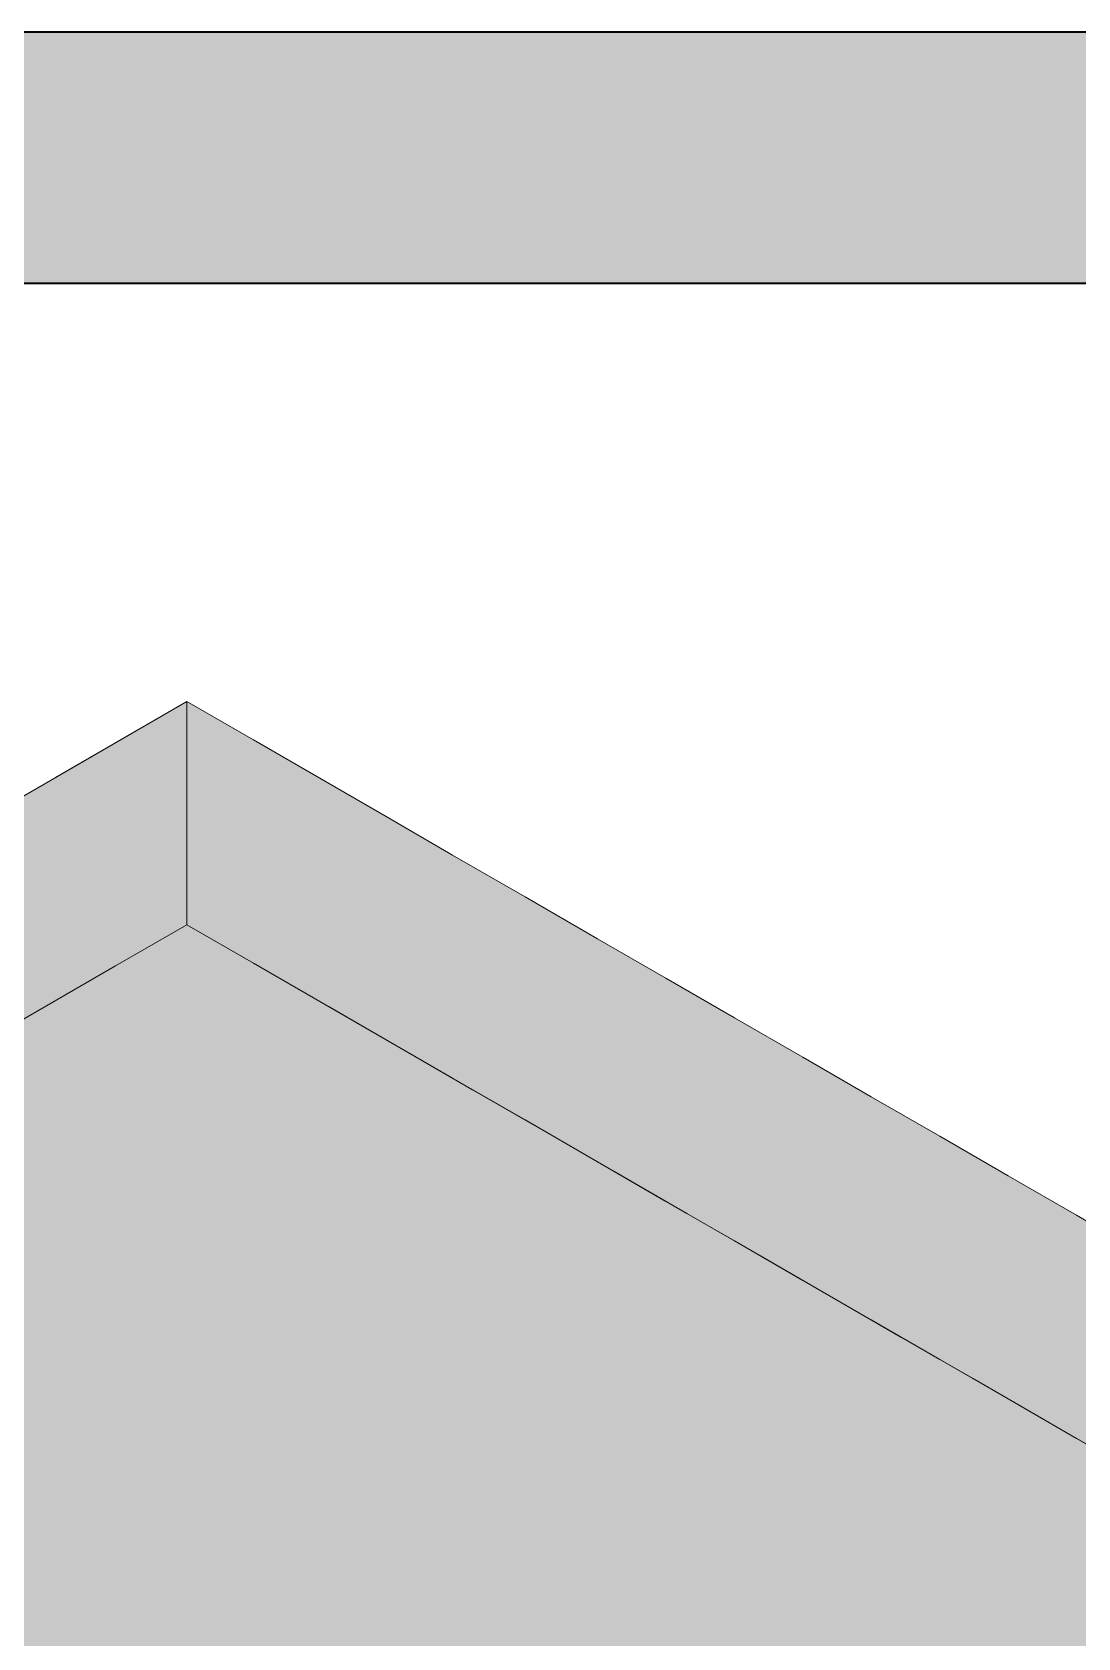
# Model space of a CAD drawing. Header units: metres. Extents: x 349021 to 349543, y 9281040 to 9281959.
# Drawn here: x 349207.219 to 349207.594, y 9281044.834 to 9281045.41 of the extents above; entities that cross this region are included whole.
import ezdxf

# ---------------------------------------------------------------- set-up
doc = ezdxf.new("R2010")
doc.units = ezdxf.units.M
doc.header["$LTSCALE"] = 0.25
for name, color, linetype, lineweight in [('ISO-3D', 7, 'CONTINUOUS', 13), ('ISO-3D-ARISTAS', 250, 'CONTINUOUS', 13), ('PANEL-FONDO', 5, 'CONTINUOUS', 13)]:
    doc.layers.add(name, color=color, linetype=linetype, lineweight=lineweight)
doc.layers.add('PANEL', color=5, linetype='CONTINUOUS', lineweight=35, true_color=0x1f4e79)

msp = doc.modelspace()

# ---------------------------------------------------------------- linework, layer by layer
at = {"layer": 'ISO-3D', "true_color": 0x7f7e7a}
for points in [[(349207.275, 9281045.14), (349207.2494, 9281045.12522), (349207.275, 9281045.17), (349207.2494, 9281045.15522)], [(349207.2494, 9281045.12522), (349207.22379, 9281045.11043), (349207.2494, 9281045.15522), (349207.22379, 9281045.14043)], [(349207.22379, 9281045.11043), (349207.19819, 9281045.09565), (349207.22379, 9281045.14043), (349207.19819, 9281045.12565)], [(349207.275, 9281045.115), (349207.2494, 9281045.10022), (349207.275, 9281045.14), (349207.2494, 9281045.12522)], [(349207.2494, 9281045.10022), (349207.22379, 9281045.08543), (349207.2494, 9281045.12522), (349207.22379, 9281045.11043)], [(349207.275, 9281045.09), (349207.2494, 9281045.07522), (349207.275, 9281045.115), (349207.2494, 9281045.10022)], [(349207.22379, 9281045.08543), (349207.19819, 9281045.07065), (349207.22379, 9281045.11043), (349207.19819, 9281045.09565)], [(349207.2494, 9281045.07522), (349207.22379, 9281045.06043), (349207.2494, 9281045.10022), (349207.22379, 9281045.08543)], [(349207.22379, 9281045.06043), (349207.19819, 9281045.04565), (349207.22379, 9281045.08543), (349207.19819, 9281045.07065)]]:
    msp.add_solid(points, dxfattribs=at)
at = {"layer": 'ISO-3D', "true_color": 0x9e9c96}
for points in [[(349207.29882, 9281045.15625), (349207.27524, 9281045.14264), (349207.275, 9281045.17), (349207.25142, 9281045.15639)], [(349207.27524, 9281045.14264), (349207.25167, 9281045.12903), (349207.25142, 9281045.15639), (349207.22785, 9281045.14278)], [(349207.32263, 9281045.1425), (349207.29906, 9281045.12889), (349207.29882, 9281045.15625), (349207.27524, 9281045.14264)], [(349207.25167, 9281045.12903), (349207.22809, 9281045.11542), (349207.22785, 9281045.14278), (349207.20427, 9281045.12917)], [(349207.29906, 9281045.12889), (349207.27548, 9281045.11528), (349207.27524, 9281045.14264), (349207.25167, 9281045.12903)], [(349207.34645, 9281045.12875), (349207.32287, 9281045.11514), (349207.32263, 9281045.1425), (349207.29906, 9281045.12889)], [(349207.22809, 9281045.11542), (349207.20452, 9281045.10181), (349207.20427, 9281045.12917), (349207.1807, 9281045.11556)], [(349207.27548, 9281045.11528), (349207.25191, 9281045.10167), (349207.25167, 9281045.12903), (349207.22809, 9281045.11542)], [(349207.32287, 9281045.11514), (349207.2993, 9281045.10153), (349207.29906, 9281045.12889), (349207.27548, 9281045.11528)], [(349207.37026, 9281045.115), (349207.34669, 9281045.10139), (349207.34645, 9281045.12875), (349207.32287, 9281045.11514)], [(349207.25191, 9281045.10167), (349207.22833, 9281045.08806), (349207.22809, 9281045.11542), (349207.20452, 9281045.10181)], [(349207.2993, 9281045.10153), (349207.27572, 9281045.08792), (349207.27548, 9281045.11528), (349207.25191, 9281045.10167)], [(349207.34669, 9281045.10139), (349207.32311, 9281045.08778), (349207.32287, 9281045.11514), (349207.2993, 9281045.10153)], [(349207.39624, 9281045.1), (349207.37267, 9281045.08639), (349207.37026, 9281045.115), (349207.34669, 9281045.10139)], [(349207.22833, 9281045.08806), (349207.20476, 9281045.07444), (349207.20452, 9281045.10181), (349207.18094, 9281045.08819)], [(349207.27572, 9281045.08792), (349207.25215, 9281045.07431), (349207.25191, 9281045.10167), (349207.22833, 9281045.08806)], [(349207.32311, 9281045.08778), (349207.29954, 9281045.07417), (349207.2993, 9281045.10153), (349207.27572, 9281045.08792)], [(349207.37267, 9281045.08639), (349207.34909, 9281045.07278), (349207.34669, 9281045.10139), (349207.32311, 9281045.08778)], [(349207.42222, 9281045.085), (349207.39865, 9281045.07139), (349207.39624, 9281045.1), (349207.37267, 9281045.08639)], [(349207.3006, 9281045.07522), (349207.275, 9281045.06043), (349207.275, 9281045.09), (349207.2494, 9281045.07522)], [(349207.25215, 9281045.07431), (349207.22857, 9281045.06069), (349207.22833, 9281045.08806), (349207.20476, 9281045.07444)], [(349207.29954, 9281045.07417), (349207.27596, 9281045.06056), (349207.27572, 9281045.08792), (349207.25215, 9281045.07431)], [(349207.34909, 9281045.07278), (349207.32552, 9281045.05917), (349207.32311, 9281045.08778), (349207.29954, 9281045.07417)], [(349207.39865, 9281045.07139), (349207.37507, 9281045.05778), (349207.37267, 9281045.08639), (349207.34909, 9281045.07278)], [(349207.44676, 9281045.07083), (349207.42319, 9281045.05722), (349207.42222, 9281045.085), (349207.39865, 9281045.07139)], [(349207.22857, 9281045.06069), (349207.205, 9281045.04708), (349207.20476, 9281045.07444), (349207.18118, 9281045.06083)], [(349207.275, 9281045.06043), (349207.2494, 9281045.04565), (349207.2494, 9281045.07522), (349207.22379, 9281045.06043)], [(349207.27596, 9281045.06056), (349207.25239, 9281045.04694), (349207.25215, 9281045.07431), (349207.22857, 9281045.06069)], [(349207.32621, 9281045.06043), (349207.3006, 9281045.04565), (349207.3006, 9281045.07522), (349207.275, 9281045.06043)], [(349207.32552, 9281045.05917), (349207.30194, 9281045.04556), (349207.29954, 9281045.07417), (349207.27596, 9281045.06056)], [(349207.37507, 9281045.05778), (349207.3515, 9281045.04417), (349207.34909, 9281045.07278), (349207.32552, 9281045.05917)], [(349207.42319, 9281045.05722), (349207.39961, 9281045.04361), (349207.39865, 9281045.07139), (349207.37507, 9281045.05778)], [(349207.4713, 9281045.05667), (349207.44772, 9281045.04306), (349207.44676, 9281045.07083), (349207.42319, 9281045.05722)], [(349207.2494, 9281045.04565), (349207.22379, 9281045.03087), (349207.22379, 9281045.06043), (349207.19819, 9281045.04565)], [(349207.25239, 9281045.04694), (349207.22881, 9281045.03333), (349207.22857, 9281045.06069), (349207.205, 9281045.04708)], [(349207.3006, 9281045.04565), (349207.275, 9281045.03087), (349207.275, 9281045.06043), (349207.2494, 9281045.04565)], [(349207.30194, 9281045.04556), (349207.27837, 9281045.03194), (349207.27596, 9281045.06056), (349207.25239, 9281045.04694)], [(349207.35181, 9281045.04565), (349207.32621, 9281045.03087), (349207.32621, 9281045.06043), (349207.3006, 9281045.04565)], [(349207.3515, 9281045.04417), (349207.32792, 9281045.03056), (349207.32552, 9281045.05917), (349207.30194, 9281045.04556)], [(349207.39961, 9281045.04361), (349207.37604, 9281045.03), (349207.37507, 9281045.05778), (349207.3515, 9281045.04417)], [(349207.44772, 9281045.04306), (349207.42415, 9281045.02944), (349207.42319, 9281045.05722), (349207.39961, 9281045.04361)], [(349207.49584, 9281045.0425), (349207.47226, 9281045.02889), (349207.4713, 9281045.05667), (349207.44772, 9281045.04306)], [(349207.22379, 9281045.03087), (349207.19819, 9281045.01609), (349207.19819, 9281045.04565), (349207.17258, 9281045.03087)], [(349207.22881, 9281045.03333), (349207.20524, 9281045.01972), (349207.205, 9281045.04708), (349207.18142, 9281045.03347)], [(349207.275, 9281045.03087), (349207.2494, 9281045.01609), (349207.2494, 9281045.04565), (349207.22379, 9281045.03087)], [(349207.27837, 9281045.03194), (349207.25479, 9281045.01833), (349207.25239, 9281045.04694), (349207.22881, 9281045.03333)], [(349207.32621, 9281045.03087), (349207.3006, 9281045.01609), (349207.3006, 9281045.04565), (349207.275, 9281045.03087)], [(349207.32792, 9281045.03056), (349207.30435, 9281045.01694), (349207.30194, 9281045.04556), (349207.27837, 9281045.03194)], [(349207.37742, 9281045.03087), (349207.35181, 9281045.01609), (349207.35181, 9281045.04565), (349207.32621, 9281045.03087)], [(349207.37604, 9281045.03), (349207.35246, 9281045.01639), (349207.3515, 9281045.04417), (349207.32792, 9281045.03056)], [(349207.42415, 9281045.02944), (349207.40057, 9281045.01583), (349207.39961, 9281045.04361), (349207.37604, 9281045.03)], [(349207.47226, 9281045.02889), (349207.44869, 9281045.01528), (349207.44772, 9281045.04306), (349207.42415, 9281045.02944)], [(349207.52037, 9281045.02833), (349207.4968, 9281045.01472), (349207.49584, 9281045.0425), (349207.47226, 9281045.02889)], [(349207.2494, 9281045.01609), (349207.22379, 9281045.0013), (349207.22379, 9281045.03087), (349207.19819, 9281045.01609)], [(349207.25479, 9281045.01833), (349207.23122, 9281045.00472), (349207.22881, 9281045.03333), (349207.20524, 9281045.01972)], [(349207.3006, 9281045.01609), (349207.275, 9281045.0013), (349207.275, 9281045.03087), (349207.2494, 9281045.01609)], [(349207.30435, 9281045.01694), (349207.28077, 9281045.00333), (349207.27837, 9281045.03194), (349207.25479, 9281045.01833)], [(349207.35181, 9281045.01609), (349207.32621, 9281045.0013), (349207.32621, 9281045.03087), (349207.3006, 9281045.01609)], [(349207.40302, 9281045.01609), (349207.37742, 9281045.0013), (349207.37742, 9281045.03087), (349207.35181, 9281045.01609)], [(349207.35246, 9281045.01639), (349207.32889, 9281045.00278), (349207.32792, 9281045.03056), (349207.30435, 9281045.01694)], [(349207.40057, 9281045.01583), (349207.377, 9281045.00222), (349207.37604, 9281045.03), (349207.35246, 9281045.01639)], [(349207.44869, 9281045.01528), (349207.42511, 9281045.00167), (349207.42415, 9281045.02944), (349207.40057, 9281045.01583)], [(349207.4968, 9281045.01472), (349207.47322, 9281045.00111), (349207.47226, 9281045.02889), (349207.44869, 9281045.01528)], [(349207.54491, 9281045.01417), (349207.52134, 9281045.00056), (349207.52037, 9281045.02833), (349207.4968, 9281045.01472)], [(349207.23122, 9281045.00472), (349207.20764, 9281044.99111), (349207.20524, 9281045.01972), (349207.18166, 9281045.00611)], [(349207.22379, 9281045.0013), (349207.19819, 9281044.98652), (349207.19819, 9281045.01609), (349207.17258, 9281045.0013)], [(349207.275, 9281045.0013), (349207.2494, 9281044.98652), (349207.2494, 9281045.01609), (349207.22379, 9281045.0013)], [(349207.28077, 9281045.00333), (349207.2572, 9281044.98972), (349207.25479, 9281045.01833), (349207.23122, 9281045.00472)], [(349207.32621, 9281045.0013), (349207.3006, 9281044.98652), (349207.3006, 9281045.01609), (349207.275, 9281045.0013)], [(349207.32889, 9281045.00278), (349207.30531, 9281044.98917), (349207.30435, 9281045.01694), (349207.28077, 9281045.00333)], [(349207.37742, 9281045.0013), (349207.35181, 9281044.98652), (349207.35181, 9281045.01609), (349207.32621, 9281045.0013)], [(349207.377, 9281045.00222), (349207.35342, 9281044.98861), (349207.35246, 9281045.01639), (349207.32889, 9281045.00278)], [(349207.42511, 9281045.00167), (349207.40154, 9281044.98806), (349207.40057, 9281045.01583), (349207.377, 9281045.00222)], [(349207.42863, 9281045.0013), (349207.40302, 9281044.98652), (349207.40302, 9281045.01609), (349207.37742, 9281045.0013)], [(349207.47322, 9281045.00111), (349207.44965, 9281044.9875), (349207.44869, 9281045.01528), (349207.42511, 9281045.00167)], [(349207.52134, 9281045.00056), (349207.49776, 9281044.98694), (349207.4968, 9281045.01472), (349207.47322, 9281045.00111)], [(349207.56945, 9281045), (349207.54587, 9281044.98639), (349207.54491, 9281045.01417), (349207.52134, 9281045.00056)], [(349207.2572, 9281044.98972), (349207.23362, 9281044.97611), (349207.23122, 9281045.00472), (349207.20764, 9281044.99111)], [(349207.30531, 9281044.98917), (349207.28174, 9281044.97556), (349207.28077, 9281045.00333), (349207.2572, 9281044.98972)], [(349207.35342, 9281044.98861), (349207.32985, 9281044.975), (349207.32889, 9281045.00278), (349207.30531, 9281044.98917)], [(349207.40154, 9281044.98806), (349207.37796, 9281044.97444), (349207.377, 9281045.00222), (349207.35342, 9281044.98861)], [(349207.2494, 9281044.98652), (349207.22379, 9281044.97174), (349207.22379, 9281045.0013), (349207.19819, 9281044.98652)], [(349207.3006, 9281044.98652), (349207.275, 9281044.97174), (349207.275, 9281045.0013), (349207.2494, 9281044.98652)], [(349207.35181, 9281044.98652), (349207.32621, 9281044.97174), (349207.32621, 9281045.0013), (349207.3006, 9281044.98652)], [(349207.40302, 9281044.98652), (349207.37742, 9281044.97174), (349207.37742, 9281045.0013), (349207.35181, 9281044.98652)], [(349207.44965, 9281044.9875), (349207.42607, 9281044.97389), (349207.42511, 9281045.00167), (349207.40154, 9281044.98806)], [(349207.45423, 9281044.98652), (349207.42863, 9281044.97174), (349207.42863, 9281045.0013), (349207.40302, 9281044.98652)], [(349207.49776, 9281044.98694), (349207.47419, 9281044.97333), (349207.47322, 9281045.00111), (349207.44965, 9281044.9875)], [(349207.54587, 9281044.98639), (349207.5223, 9281044.97278), (349207.52134, 9281045.00056), (349207.49776, 9281044.98694)], [(349207.59399, 9281044.98583), (349207.57041, 9281044.97222), (349207.56945, 9281045), (349207.54587, 9281044.98639)], [(349207.23362, 9281044.97611), (349207.21005, 9281044.9625), (349207.20764, 9281044.99111), (349207.18407, 9281044.9775)], [(349207.22379, 9281044.97174), (349207.19819, 9281044.95696), (349207.19819, 9281044.98652), (349207.17258, 9281044.97174)], [(349207.275, 9281044.97174), (349207.2494, 9281044.95696), (349207.2494, 9281044.98652), (349207.22379, 9281044.97174)], [(349207.28174, 9281044.97556), (349207.25816, 9281044.96194), (349207.2572, 9281044.98972), (349207.23362, 9281044.97611)], [(349207.32621, 9281044.97174), (349207.3006, 9281044.95696), (349207.3006, 9281044.98652), (349207.275, 9281044.97174)], [(349207.32985, 9281044.975), (349207.30627, 9281044.96139), (349207.30531, 9281044.98917), (349207.28174, 9281044.97556)], [(349207.37742, 9281044.97174), (349207.35181, 9281044.95696), (349207.35181, 9281044.98652), (349207.32621, 9281044.97174)], [(349207.37796, 9281044.97444), (349207.35439, 9281044.96083), (349207.35342, 9281044.98861), (349207.32985, 9281044.975)], [(349207.42863, 9281044.97174), (349207.40302, 9281044.95696), (349207.40302, 9281044.98652), (349207.37742, 9281044.97174)], [(349207.42607, 9281044.97389), (349207.4025, 9281044.96028), (349207.40154, 9281044.98806), (349207.37796, 9281044.97444)], [(349207.47419, 9281044.97333), (349207.45061, 9281044.95972), (349207.44965, 9281044.9875), (349207.42607, 9281044.97389)], [(349207.47983, 9281044.97174), (349207.45423, 9281044.95696), (349207.45423, 9281044.98652), (349207.42863, 9281044.97174)], [(349207.5223, 9281044.97278), (349207.49872, 9281044.95917), (349207.49776, 9281044.98694), (349207.47419, 9281044.97333)], [(349207.57041, 9281044.97222), (349207.54684, 9281044.95861), (349207.54587, 9281044.98639), (349207.5223, 9281044.97278)], [(349207.61852, 9281044.97167), (349207.59495, 9281044.95806), (349207.59399, 9281044.98583), (349207.57041, 9281044.97222)], [(349207.25816, 9281044.96194), (349207.23459, 9281044.94833), (349207.23362, 9281044.97611), (349207.21005, 9281044.9625)], [(349207.30627, 9281044.96139), (349207.2827, 9281044.94778), (349207.28174, 9281044.97556), (349207.25816, 9281044.96194)], [(349207.35439, 9281044.96083), (349207.33081, 9281044.94722), (349207.32985, 9281044.975), (349207.30627, 9281044.96139)], [(349207.4025, 9281044.96028), (349207.37892, 9281044.94667), (349207.37796, 9281044.97444), (349207.35439, 9281044.96083)], [(349207.45061, 9281044.95972), (349207.42704, 9281044.94611), (349207.42607, 9281044.97389), (349207.4025, 9281044.96028)], [(349207.49872, 9281044.95917), (349207.47515, 9281044.94556), (349207.47419, 9281044.97333), (349207.45061, 9281044.95972)], [(349207.2494, 9281044.95696), (349207.22379, 9281044.94217), (349207.22379, 9281044.97174), (349207.19819, 9281044.95696)], [(349207.3006, 9281044.95696), (349207.275, 9281044.94217), (349207.275, 9281044.97174), (349207.2494, 9281044.95696)], [(349207.35181, 9281044.95696), (349207.32621, 9281044.94217), (349207.32621, 9281044.97174), (349207.3006, 9281044.95696)], [(349207.40302, 9281044.95696), (349207.37742, 9281044.94217), (349207.37742, 9281044.97174), (349207.35181, 9281044.95696)], [(349207.45423, 9281044.95696), (349207.42863, 9281044.94217), (349207.42863, 9281044.97174), (349207.40302, 9281044.95696)], [(349207.50544, 9281044.95696), (349207.47983, 9281044.94217), (349207.47983, 9281044.97174), (349207.45423, 9281044.95696)], [(349207.54684, 9281044.95861), (349207.52326, 9281044.945), (349207.5223, 9281044.97278), (349207.49872, 9281044.95917)], [(349207.59495, 9281044.95806), (349207.57137, 9281044.94444), (349207.57041, 9281044.97222), (349207.54684, 9281044.95861)], [(349207.23459, 9281044.94833), (349207.21108, 9281044.93476), (349207.21005, 9281044.9625), (349207.18654, 9281044.94893)], [(349207.2827, 9281044.94778), (349207.25912, 9281044.93417), (349207.25816, 9281044.96194), (349207.23459, 9281044.94833)], [(349207.22379, 9281044.94217), (349207.19819, 9281044.92739), (349207.19819, 9281044.95696), (349207.17258, 9281044.94217)], [(349207.275, 9281044.94217), (349207.2494, 9281044.92739), (349207.2494, 9281044.95696), (349207.22379, 9281044.94217)], [(349207.32621, 9281044.94217), (349207.3006, 9281044.92739), (349207.3006, 9281044.95696), (349207.275, 9281044.94217)], [(349207.33081, 9281044.94722), (349207.30724, 9281044.93361), (349207.30627, 9281044.96139), (349207.2827, 9281044.94778)], [(349207.37742, 9281044.94217), (349207.35181, 9281044.92739), (349207.35181, 9281044.95696), (349207.32621, 9281044.94217)], [(349207.37892, 9281044.94667), (349207.35535, 9281044.93306), (349207.35439, 9281044.96083), (349207.33081, 9281044.94722)], [(349207.42863, 9281044.94217), (349207.40302, 9281044.92739), (349207.40302, 9281044.95696), (349207.37742, 9281044.94217)], [(349207.42704, 9281044.94611), (349207.40346, 9281044.9325), (349207.4025, 9281044.96028), (349207.37892, 9281044.94667)], [(349207.47515, 9281044.94556), (349207.45157, 9281044.93194), (349207.45061, 9281044.95972), (349207.42704, 9281044.94611)], [(349207.47983, 9281044.94217), (349207.45423, 9281044.92739), (349207.45423, 9281044.95696), (349207.42863, 9281044.94217)], [(349207.52326, 9281044.945), (349207.49969, 9281044.93139), (349207.49872, 9281044.95917), (349207.47515, 9281044.94556)], [(349207.53104, 9281044.94217), (349207.50544, 9281044.92739), (349207.50544, 9281044.95696), (349207.47983, 9281044.94217)], [(349207.57137, 9281044.94444), (349207.5478, 9281044.93083), (349207.54684, 9281044.95861), (349207.52326, 9281044.945)], [(349207.61949, 9281044.94389), (349207.59591, 9281044.93028), (349207.59495, 9281044.95806), (349207.57137, 9281044.94444)], [(349207.25912, 9281044.93417), (349207.23562, 9281044.9206), (349207.23459, 9281044.94833), (349207.21108, 9281044.93476)], [(349207.30724, 9281044.93361), (349207.28366, 9281044.92), (349207.2827, 9281044.94778), (349207.25912, 9281044.93417)], [(349207.35535, 9281044.93306), (349207.33177, 9281044.91944), (349207.33081, 9281044.94722), (349207.30724, 9281044.93361)], [(349207.40346, 9281044.9325), (349207.37989, 9281044.91889), (349207.37892, 9281044.94667), (349207.35535, 9281044.93306)], [(349207.45157, 9281044.93194), (349207.428, 9281044.91833), (349207.42704, 9281044.94611), (349207.40346, 9281044.9325)], [(349207.49969, 9281044.93139), (349207.47611, 9281044.91778), (349207.47515, 9281044.94556), (349207.45157, 9281044.93194)], [(349207.5478, 9281044.93083), (349207.52422, 9281044.91722), (349207.52326, 9281044.945), (349207.49969, 9281044.93139)], [(349207.59591, 9281044.93028), (349207.57234, 9281044.91667), (349207.57137, 9281044.94444), (349207.5478, 9281044.93083)], [(349207.2494, 9281044.92739), (349207.22379, 9281044.91261), (349207.22379, 9281044.94217), (349207.19819, 9281044.92739)], [(349207.3006, 9281044.92739), (349207.275, 9281044.91261), (349207.275, 9281044.94217), (349207.2494, 9281044.92739)], [(349207.35181, 9281044.92739), (349207.32621, 9281044.91261), (349207.32621, 9281044.94217), (349207.3006, 9281044.92739)], [(349207.40302, 9281044.92739), (349207.37742, 9281044.91261), (349207.37742, 9281044.94217), (349207.35181, 9281044.92739)], [(349207.45423, 9281044.92739), (349207.42863, 9281044.91261), (349207.42863, 9281044.94217), (349207.40302, 9281044.92739)], [(349207.50544, 9281044.92739), (349207.47983, 9281044.91261), (349207.47983, 9281044.94217), (349207.45423, 9281044.92739)], [(349207.55665, 9281044.92739), (349207.53104, 9281044.91261), (349207.53104, 9281044.94217), (349207.50544, 9281044.92739)], [(349207.23562, 9281044.9206), (349207.21211, 9281044.90702), (349207.21108, 9281044.93476), (349207.18757, 9281044.92119)], [(349207.28366, 9281044.92), (349207.26015, 9281044.90643), (349207.25912, 9281044.93417), (349207.23562, 9281044.9206)], [(349207.33177, 9281044.91944), (349207.3082, 9281044.90583), (349207.30724, 9281044.93361), (349207.28366, 9281044.92)], [(349207.37989, 9281044.91889), (349207.35631, 9281044.90528), (349207.35535, 9281044.93306), (349207.33177, 9281044.91944)], [(349207.22379, 9281044.91261), (349207.19819, 9281044.89783), (349207.19819, 9281044.92739), (349207.17258, 9281044.91261)], [(349207.275, 9281044.91261), (349207.2494, 9281044.89783), (349207.2494, 9281044.92739), (349207.22379, 9281044.91261)], [(349207.32621, 9281044.91261), (349207.3006, 9281044.89783), (349207.3006, 9281044.92739), (349207.275, 9281044.91261)], [(349207.37742, 9281044.91261), (349207.35181, 9281044.89783), (349207.35181, 9281044.92739), (349207.32621, 9281044.91261)], [(349207.42863, 9281044.91261), (349207.40302, 9281044.89783), (349207.40302, 9281044.92739), (349207.37742, 9281044.91261)], [(349207.428, 9281044.91833), (349207.40442, 9281044.90472), (349207.40346, 9281044.9325), (349207.37989, 9281044.91889)], [(349207.47611, 9281044.91778), (349207.45254, 9281044.90417), (349207.45157, 9281044.93194), (349207.428, 9281044.91833)], [(349207.47983, 9281044.91261), (349207.45423, 9281044.89783), (349207.45423, 9281044.92739), (349207.42863, 9281044.91261)], [(349207.52422, 9281044.91722), (349207.50065, 9281044.90361), (349207.49969, 9281044.93139), (349207.47611, 9281044.91778)], [(349207.53104, 9281044.91261), (349207.50544, 9281044.89783), (349207.50544, 9281044.92739), (349207.47983, 9281044.91261)], [(349207.57234, 9281044.91667), (349207.54876, 9281044.90306), (349207.5478, 9281044.93083), (349207.52422, 9281044.91722)], [(349207.58225, 9281044.91261), (349207.55665, 9281044.89783), (349207.55665, 9281044.92739), (349207.53104, 9281044.91261)], [(349207.62045, 9281044.91611), (349207.59687, 9281044.9025), (349207.59591, 9281044.93028), (349207.57234, 9281044.91667)], [(349207.26015, 9281044.90643), (349207.23665, 9281044.89286), (349207.23562, 9281044.9206), (349207.21211, 9281044.90702)], [(349207.3082, 9281044.90583), (349207.28469, 9281044.89226), (349207.28366, 9281044.92), (349207.26015, 9281044.90643)], [(349207.35631, 9281044.90528), (349207.33274, 9281044.89167), (349207.33177, 9281044.91944), (349207.3082, 9281044.90583)], [(349207.40442, 9281044.90472), (349207.38085, 9281044.89111), (349207.37989, 9281044.91889), (349207.35631, 9281044.90528)], [(349207.45254, 9281044.90417), (349207.42896, 9281044.89056), (349207.428, 9281044.91833), (349207.40442, 9281044.90472)], [(349207.50065, 9281044.90361), (349207.47707, 9281044.89), (349207.47611, 9281044.91778), (349207.45254, 9281044.90417)], [(349207.54876, 9281044.90306), (349207.52519, 9281044.88944), (349207.52422, 9281044.91722), (349207.50065, 9281044.90361)], [(349207.59687, 9281044.9025), (349207.5733, 9281044.88889), (349207.57234, 9281044.91667), (349207.54876, 9281044.90306)], [(349207.2494, 9281044.89783), (349207.22379, 9281044.88304), (349207.22379, 9281044.91261), (349207.19819, 9281044.89783)], [(349207.3006, 9281044.89783), (349207.275, 9281044.88304), (349207.275, 9281044.91261), (349207.2494, 9281044.89783)], [(349207.35181, 9281044.89783), (349207.32621, 9281044.88304), (349207.32621, 9281044.91261), (349207.3006, 9281044.89783)], [(349207.40302, 9281044.89783), (349207.37742, 9281044.88304), (349207.37742, 9281044.91261), (349207.35181, 9281044.89783)], [(349207.45423, 9281044.89783), (349207.42863, 9281044.88304), (349207.42863, 9281044.91261), (349207.40302, 9281044.89783)], [(349207.50544, 9281044.89783), (349207.47983, 9281044.88304), (349207.47983, 9281044.91261), (349207.45423, 9281044.89783)], [(349207.55665, 9281044.89783), (349207.53104, 9281044.88304), (349207.53104, 9281044.91261), (349207.50544, 9281044.89783)], [(349207.60785, 9281044.89783), (349207.58225, 9281044.88304), (349207.58225, 9281044.91261), (349207.55665, 9281044.89783)], [(349207.23665, 9281044.89286), (349207.21314, 9281044.87929), (349207.21211, 9281044.90702), (349207.1886, 9281044.89345)], [(349207.28469, 9281044.89226), (349207.26118, 9281044.87869), (349207.26015, 9281044.90643), (349207.23665, 9281044.89286)], [(349207.33274, 9281044.89167), (349207.30923, 9281044.8781), (349207.3082, 9281044.90583), (349207.28469, 9281044.89226)], [(349207.38085, 9281044.89111), (349207.35727, 9281044.8775), (349207.35631, 9281044.90528), (349207.33274, 9281044.89167)], [(349207.42896, 9281044.89056), (349207.40538, 9281044.87694), (349207.40442, 9281044.90472), (349207.38085, 9281044.89111)], [(349207.47707, 9281044.89), (349207.4535, 9281044.87639), (349207.45254, 9281044.90417), (349207.42896, 9281044.89056)], [(349207.52519, 9281044.88944), (349207.50161, 9281044.87583), (349207.50065, 9281044.90361), (349207.47707, 9281044.89)], [(349207.5733, 9281044.88889), (349207.54972, 9281044.87528), (349207.54876, 9281044.90306), (349207.52519, 9281044.88944)], [(349207.62141, 9281044.88833), (349207.59784, 9281044.87472), (349207.59687, 9281044.9025), (349207.5733, 9281044.88889)], [(349207.22379, 9281044.88304), (349207.19819, 9281044.86826), (349207.19819, 9281044.89783), (349207.17258, 9281044.88304)], [(349207.26118, 9281044.87869), (349207.23768, 9281044.86512), (349207.23665, 9281044.89286), (349207.21314, 9281044.87929)], [(349207.275, 9281044.88304), (349207.2494, 9281044.86826), (349207.2494, 9281044.89783), (349207.22379, 9281044.88304)], [(349207.32621, 9281044.88304), (349207.3006, 9281044.86826), (349207.3006, 9281044.89783), (349207.275, 9281044.88304)], [(349207.37742, 9281044.88304), (349207.35181, 9281044.86826), (349207.35181, 9281044.89783), (349207.32621, 9281044.88304)], [(349207.42863, 9281044.88304), (349207.40302, 9281044.86826), (349207.40302, 9281044.89783), (349207.37742, 9281044.88304)], [(349207.47983, 9281044.88304), (349207.45423, 9281044.86826), (349207.45423, 9281044.89783), (349207.42863, 9281044.88304)], [(349207.53104, 9281044.88304), (349207.50544, 9281044.86826), (349207.50544, 9281044.89783), (349207.47983, 9281044.88304)], [(349207.58225, 9281044.88304), (349207.55665, 9281044.86826), (349207.55665, 9281044.89783), (349207.53104, 9281044.88304)], [(349207.63346, 9281044.88304), (349207.60785, 9281044.86826), (349207.60785, 9281044.89783), (349207.58225, 9281044.88304)], [(349207.30923, 9281044.8781), (349207.28572, 9281044.86452), (349207.28469, 9281044.89226), (349207.26118, 9281044.87869)], [(349207.35727, 9281044.8775), (349207.33377, 9281044.86393), (349207.33274, 9281044.89167), (349207.30923, 9281044.8781)], [(349207.40538, 9281044.87694), (349207.38181, 9281044.86333), (349207.38085, 9281044.89111), (349207.35727, 9281044.8775)], [(349207.4535, 9281044.87639), (349207.42992, 9281044.86278), (349207.42896, 9281044.89056), (349207.40538, 9281044.87694)], [(349207.50161, 9281044.87583), (349207.47803, 9281044.86222), (349207.47707, 9281044.89), (349207.4535, 9281044.87639)], [(349207.54972, 9281044.87528), (349207.52615, 9281044.86167), (349207.52519, 9281044.88944), (349207.50161, 9281044.87583)], [(349207.59784, 9281044.87472), (349207.57426, 9281044.86111), (349207.5733, 9281044.88889), (349207.54972, 9281044.87528)], [(349207.2494, 9281044.86826), (349207.22379, 9281044.85348), (349207.22379, 9281044.88304), (349207.19819, 9281044.86826)], [(349207.3006, 9281044.86826), (349207.275, 9281044.85348), (349207.275, 9281044.88304), (349207.2494, 9281044.86826)], [(349207.35181, 9281044.86826), (349207.32621, 9281044.85348), (349207.32621, 9281044.88304), (349207.3006, 9281044.86826)], [(349207.40302, 9281044.86826), (349207.37742, 9281044.85348), (349207.37742, 9281044.88304), (349207.35181, 9281044.86826)], [(349207.45423, 9281044.86826), (349207.42863, 9281044.85348), (349207.42863, 9281044.88304), (349207.40302, 9281044.86826)], [(349207.50544, 9281044.86826), (349207.47983, 9281044.85348), (349207.47983, 9281044.88304), (349207.45423, 9281044.86826)], [(349207.55665, 9281044.86826), (349207.53104, 9281044.85348), (349207.53104, 9281044.88304), (349207.50544, 9281044.86826)], [(349207.60785, 9281044.86826), (349207.58225, 9281044.85348), (349207.58225, 9281044.88304), (349207.55665, 9281044.86826)], [(349207.23768, 9281044.86512), (349207.21417, 9281044.85155), (349207.21314, 9281044.87929), (349207.18963, 9281044.86571)], [(349207.28572, 9281044.86452), (349207.26222, 9281044.85095), (349207.26118, 9281044.87869), (349207.23768, 9281044.86512)], [(349207.33377, 9281044.86393), (349207.31026, 9281044.85036), (349207.30923, 9281044.8781), (349207.28572, 9281044.86452)], [(349207.38181, 9281044.86333), (349207.3583, 9281044.84976), (349207.35727, 9281044.8775), (349207.33377, 9281044.86393)], [(349207.42992, 9281044.86278), (349207.40635, 9281044.84917), (349207.40538, 9281044.87694), (349207.38181, 9281044.86333)], [(349207.47803, 9281044.86222), (349207.45446, 9281044.84861), (349207.4535, 9281044.87639), (349207.42992, 9281044.86278)], [(349207.52615, 9281044.86167), (349207.50257, 9281044.84806), (349207.50161, 9281044.87583), (349207.47803, 9281044.86222)], [(349207.57426, 9281044.86111), (349207.55068, 9281044.8475), (349207.54972, 9281044.87528), (349207.52615, 9281044.86167)], [(349207.62237, 9281044.86056), (349207.5988, 9281044.84694), (349207.59784, 9281044.87472), (349207.57426, 9281044.86111)], [(349207.22379, 9281044.85348), (349207.19819, 9281044.8387), (349207.19819, 9281044.86826), (349207.17258, 9281044.85348)], [(349207.26222, 9281044.85095), (349207.23871, 9281044.83738), (349207.23768, 9281044.86512), (349207.21417, 9281044.85155)], [(349207.275, 9281044.85348), (349207.2494, 9281044.8387), (349207.2494, 9281044.86826), (349207.22379, 9281044.85348)], [(349207.31026, 9281044.85036), (349207.28675, 9281044.83679), (349207.28572, 9281044.86452), (349207.26222, 9281044.85095)], [(349207.32621, 9281044.85348), (349207.3006, 9281044.8387), (349207.3006, 9281044.86826), (349207.275, 9281044.85348)], [(349207.3583, 9281044.84976), (349207.3348, 9281044.83619), (349207.33377, 9281044.86393), (349207.31026, 9281044.85036)], [(349207.37742, 9281044.85348), (349207.35181, 9281044.8387), (349207.35181, 9281044.86826), (349207.32621, 9281044.85348)], [(349207.42863, 9281044.85348), (349207.40302, 9281044.8387), (349207.40302, 9281044.86826), (349207.37742, 9281044.85348)], [(349207.47983, 9281044.85348), (349207.45423, 9281044.8387), (349207.45423, 9281044.86826), (349207.42863, 9281044.85348)], [(349207.53104, 9281044.85348), (349207.50544, 9281044.8387), (349207.50544, 9281044.86826), (349207.47983, 9281044.85348)], [(349207.58225, 9281044.85348), (349207.55665, 9281044.8387), (349207.55665, 9281044.86826), (349207.53104, 9281044.85348)], [(349207.63346, 9281044.85348), (349207.60785, 9281044.8387), (349207.60785, 9281044.86826), (349207.58225, 9281044.85348)], [(349207.40635, 9281044.84917), (349207.38284, 9281044.8356), (349207.38181, 9281044.86333), (349207.3583, 9281044.84976)], [(349207.45446, 9281044.84861), (349207.43088, 9281044.835), (349207.42992, 9281044.86278), (349207.40635, 9281044.84917)], [(349207.50257, 9281044.84806), (349207.479, 9281044.83444), (349207.47803, 9281044.86222), (349207.45446, 9281044.84861)], [(349207.55068, 9281044.8475), (349207.52711, 9281044.83389), (349207.52615, 9281044.86167), (349207.50257, 9281044.84806)], [(349207.5988, 9281044.84694), (349207.57522, 9281044.83333), (349207.57426, 9281044.86111), (349207.55068, 9281044.8475)], [(349207.2494, 9281044.8387), (349207.22379, 9281044.82391), (349207.22379, 9281044.85348), (349207.19819, 9281044.8387)], [(349207.3006, 9281044.8387), (349207.275, 9281044.82391), (349207.275, 9281044.85348), (349207.2494, 9281044.8387)], [(349207.35181, 9281044.8387), (349207.32621, 9281044.82391), (349207.32621, 9281044.85348), (349207.3006, 9281044.8387)], [(349207.40302, 9281044.8387), (349207.37742, 9281044.82391), (349207.37742, 9281044.85348), (349207.35181, 9281044.8387)], [(349207.45423, 9281044.8387), (349207.42863, 9281044.82391), (349207.42863, 9281044.85348), (349207.40302, 9281044.8387)], [(349207.50544, 9281044.8387), (349207.47983, 9281044.82391), (349207.47983, 9281044.85348), (349207.45423, 9281044.8387)], [(349207.55665, 9281044.8387), (349207.53104, 9281044.82391), (349207.53104, 9281044.85348), (349207.50544, 9281044.8387)], [(349207.60785, 9281044.8387), (349207.58225, 9281044.82391), (349207.58225, 9281044.85348), (349207.55665, 9281044.8387)], [(349207.23871, 9281044.83738), (349207.2152, 9281044.82381), (349207.21417, 9281044.85155), (349207.19067, 9281044.83798)], [(349207.28675, 9281044.83679), (349207.26325, 9281044.82321), (349207.26222, 9281044.85095), (349207.23871, 9281044.83738)], [(349207.3348, 9281044.83619), (349207.31129, 9281044.82262), (349207.31026, 9281044.85036), (349207.28675, 9281044.83679)], [(349207.38284, 9281044.8356), (349207.35933, 9281044.82202), (349207.3583, 9281044.84976), (349207.3348, 9281044.83619)], [(349207.43088, 9281044.835), (349207.40738, 9281044.82143), (349207.40635, 9281044.84917), (349207.38284, 9281044.8356)], [(349207.479, 9281044.83444), (349207.45542, 9281044.82083), (349207.45446, 9281044.84861), (349207.43088, 9281044.835)], [(349207.52711, 9281044.83389), (349207.50353, 9281044.82028), (349207.50257, 9281044.84806), (349207.479, 9281044.83444)], [(349207.57522, 9281044.83333), (349207.55165, 9281044.81972), (349207.55068, 9281044.8475), (349207.52711, 9281044.83389)], [(349207.62478, 9281044.83194), (349207.6012, 9281044.81833), (349207.5988, 9281044.84694), (349207.57522, 9281044.83333)], [(349207.22379, 9281044.82391), (349207.19819, 9281044.80913), (349207.19819, 9281044.8387), (349207.17258, 9281044.82391)], [(349207.26325, 9281044.82321), (349207.23974, 9281044.80964), (349207.23871, 9281044.83738), (349207.2152, 9281044.82381)], [(349207.275, 9281044.82391), (349207.2494, 9281044.80913), (349207.2494, 9281044.8387), (349207.22379, 9281044.82391)], [(349207.31129, 9281044.82262), (349207.28778, 9281044.80905), (349207.28675, 9281044.83679), (349207.26325, 9281044.82321)], [(349207.32621, 9281044.82391), (349207.3006, 9281044.80913), (349207.3006, 9281044.8387), (349207.275, 9281044.82391)], [(349207.35933, 9281044.82202), (349207.33583, 9281044.80845), (349207.3348, 9281044.83619), (349207.31129, 9281044.82262)], [(349207.37742, 9281044.82391), (349207.35181, 9281044.80913), (349207.35181, 9281044.8387), (349207.32621, 9281044.82391)], [(349207.40738, 9281044.82143), (349207.38387, 9281044.80786), (349207.38284, 9281044.8356), (349207.35933, 9281044.82202)], [(349207.42863, 9281044.82391), (349207.40302, 9281044.80913), (349207.40302, 9281044.8387), (349207.37742, 9281044.82391)], [(349207.45542, 9281044.82083), (349207.43192, 9281044.80726), (349207.43088, 9281044.835), (349207.40738, 9281044.82143)], [(349207.47983, 9281044.82391), (349207.45423, 9281044.80913), (349207.45423, 9281044.8387), (349207.42863, 9281044.82391)], [(349207.53104, 9281044.82391), (349207.50544, 9281044.80913), (349207.50544, 9281044.8387), (349207.47983, 9281044.82391)], [(349207.58225, 9281044.82391), (349207.55665, 9281044.80913), (349207.55665, 9281044.8387), (349207.53104, 9281044.82391)], [(349207.63346, 9281044.82391), (349207.60785, 9281044.80913), (349207.60785, 9281044.8387), (349207.58225, 9281044.82391)], [(349207.50353, 9281044.82028), (349207.47996, 9281044.80667), (349207.479, 9281044.83444), (349207.45542, 9281044.82083)]]:
    msp.add_solid(points, dxfattribs=at)
at = {"layer": 'ISO-3D', "true_color": 0x8e8d88}
for points in [[(349207.29882, 9281045.12625), (349207.275, 9281045.14), (349207.29882, 9281045.15625), (349207.275, 9281045.17)], [(349207.32263, 9281045.1125), (349207.29882, 9281045.12625), (349207.32263, 9281045.1425), (349207.29882, 9281045.15625)], [(349207.29882, 9281045.10125), (349207.275, 9281045.115), (349207.29882, 9281045.12625), (349207.275, 9281045.14)], [(349207.34645, 9281045.09875), (349207.32263, 9281045.1125), (349207.34645, 9281045.12875), (349207.32263, 9281045.1425)], [(349207.37026, 9281045.085), (349207.34645, 9281045.09875), (349207.37026, 9281045.115), (349207.34645, 9281045.12875)], [(349207.32263, 9281045.0875), (349207.29882, 9281045.10125), (349207.32263, 9281045.1125), (349207.29882, 9281045.12625)], [(349207.29882, 9281045.07625), (349207.275, 9281045.09), (349207.29882, 9281045.10125), (349207.275, 9281045.115)], [(349207.34645, 9281045.07375), (349207.32263, 9281045.0875), (349207.34645, 9281045.09875), (349207.32263, 9281045.1125)], [(349207.39624, 9281045.07), (349207.37026, 9281045.085), (349207.39624, 9281045.1), (349207.37026, 9281045.115)], [(349207.32263, 9281045.0625), (349207.29882, 9281045.07625), (349207.32263, 9281045.0875), (349207.29882, 9281045.10125)], [(349207.42222, 9281045.055), (349207.39624, 9281045.07), (349207.42222, 9281045.085), (349207.39624, 9281045.1)], [(349207.37026, 9281045.06), (349207.34645, 9281045.07375), (349207.37026, 9281045.085), (349207.34645, 9281045.09875)], [(349207.34645, 9281045.04875), (349207.32263, 9281045.0625), (349207.34645, 9281045.07375), (349207.32263, 9281045.0875)], [(349207.39624, 9281045.045), (349207.37026, 9281045.06), (349207.39624, 9281045.07), (349207.37026, 9281045.085)], [(349207.44676, 9281045.04083), (349207.42222, 9281045.055), (349207.44676, 9281045.07083), (349207.42222, 9281045.085)], [(349207.37026, 9281045.035), (349207.34645, 9281045.04875), (349207.37026, 9281045.06), (349207.34645, 9281045.07375)], [(349207.42222, 9281045.03), (349207.39624, 9281045.045), (349207.42222, 9281045.055), (349207.39624, 9281045.07)], [(349207.4713, 9281045.02667), (349207.44676, 9281045.04083), (349207.4713, 9281045.05667), (349207.44676, 9281045.07083)], [(349207.39624, 9281045.02), (349207.37026, 9281045.035), (349207.39624, 9281045.045), (349207.37026, 9281045.06)], [(349207.44676, 9281045.01583), (349207.42222, 9281045.03), (349207.44676, 9281045.04083), (349207.42222, 9281045.055)], [(349207.49584, 9281045.0125), (349207.4713, 9281045.02667), (349207.49584, 9281045.0425), (349207.4713, 9281045.05667)], [(349207.42222, 9281045.005), (349207.39624, 9281045.02), (349207.42222, 9281045.03), (349207.39624, 9281045.045)], [(349207.52037, 9281044.99833), (349207.49584, 9281045.0125), (349207.52037, 9281045.02833), (349207.49584, 9281045.0425)], [(349207.4713, 9281045.00167), (349207.44676, 9281045.01583), (349207.4713, 9281045.02667), (349207.44676, 9281045.04083)], [(349207.44676, 9281044.99083), (349207.42222, 9281045.005), (349207.44676, 9281045.01583), (349207.42222, 9281045.03)], [(349207.49584, 9281044.9875), (349207.4713, 9281045.00167), (349207.49584, 9281045.0125), (349207.4713, 9281045.02667)], [(349207.54491, 9281044.98417), (349207.52037, 9281044.99833), (349207.54491, 9281045.01417), (349207.52037, 9281045.02833)], [(349207.4713, 9281044.97667), (349207.44676, 9281044.99083), (349207.4713, 9281045.00167), (349207.44676, 9281045.01583)], [(349207.56945, 9281044.97), (349207.54491, 9281044.98417), (349207.56945, 9281045), (349207.54491, 9281045.01417)], [(349207.52037, 9281044.97333), (349207.49584, 9281044.9875), (349207.52037, 9281044.99833), (349207.49584, 9281045.0125)], [(349207.49584, 9281044.9625), (349207.4713, 9281044.97667), (349207.49584, 9281044.9875), (349207.4713, 9281045.00167)], [(349207.54491, 9281044.95917), (349207.52037, 9281044.97333), (349207.54491, 9281044.98417), (349207.52037, 9281044.99833)], [(349207.59399, 9281044.95583), (349207.56945, 9281044.97), (349207.59399, 9281044.98583), (349207.56945, 9281045)], [(349207.52037, 9281044.94833), (349207.49584, 9281044.9625), (349207.52037, 9281044.97333), (349207.49584, 9281044.9875)], [(349207.61852, 9281044.94167), (349207.59399, 9281044.95583), (349207.61852, 9281044.97167), (349207.59399, 9281044.98583)], [(349207.56945, 9281044.945), (349207.54491, 9281044.95917), (349207.56945, 9281044.97), (349207.54491, 9281044.98417)], [(349207.54491, 9281044.93417), (349207.52037, 9281044.94833), (349207.54491, 9281044.95917), (349207.52037, 9281044.97333)], [(349207.59399, 9281044.93083), (349207.56945, 9281044.945), (349207.59399, 9281044.95583), (349207.56945, 9281044.97)], [(349207.56945, 9281044.92), (349207.54491, 9281044.93417), (349207.56945, 9281044.945), (349207.54491, 9281044.95917)], [(349207.61852, 9281044.91667), (349207.59399, 9281044.93083), (349207.61852, 9281044.94167), (349207.59399, 9281044.95583)], [(349207.59399, 9281044.90583), (349207.56945, 9281044.92), (349207.59399, 9281044.93083), (349207.56945, 9281044.945)], [(349207.61852, 9281044.89167), (349207.59399, 9281044.90583), (349207.61852, 9281044.91667), (349207.59399, 9281044.93083)]]:
    msp.add_solid(points, dxfattribs=at)
at = {"layer": 'ISO-3D-ARISTAS', "color": 250}
for p, q in [((349207.2494, 9281045.15522), (349207.275, 9281045.17)), ((349207.25142, 9281045.15639), (349207.275, 9281045.17)), ((349207.275, 9281045.14), (349207.275, 9281045.17)), ((349207.275, 9281045.17), (349207.29882, 9281045.15625)), ((349207.275, 9281045.17), (349207.275, 9281045.14)), ((349207.275, 9281045.17), (349207.29882, 9281045.15625)), ((349207.22379, 9281045.14043), (349207.2494, 9281045.15522)), ((349207.22785, 9281045.14278), (349207.25142, 9281045.15639)), ((349207.29882, 9281045.15625), (349207.32263, 9281045.1425)), ((349207.29882, 9281045.15625), (349207.32263, 9281045.1425)), ((349207.19819, 9281045.12565), (349207.22379, 9281045.14043)), ((349207.20427, 9281045.12917), (349207.22785, 9281045.14278)), ((349207.275, 9281045.115), (349207.275, 9281045.14)), ((349207.275, 9281045.14), (349207.275, 9281045.115)), ((349207.32263, 9281045.1425), (349207.34645, 9281045.12875)), ((349207.32263, 9281045.1425), (349207.34645, 9281045.12875)), ((349207.34645, 9281045.12875), (349207.37026, 9281045.115)), ((349207.34645, 9281045.12875), (349207.37026, 9281045.115)), ((349207.275, 9281045.09), (349207.275, 9281045.115)), ((349207.275, 9281045.115), (349207.275, 9281045.09)), ((349207.37026, 9281045.115), (349207.39624, 9281045.1)), ((349207.37026, 9281045.115), (349207.39624, 9281045.1)), ((349207.39624, 9281045.1), (349207.42222, 9281045.085)), ((349207.39624, 9281045.1), (349207.42222, 9281045.085)), ((349207.275, 9281045.09), (349207.2494, 9281045.07522)), ((349207.2494, 9281045.07522), (349207.275, 9281045.09)), ((349207.29882, 9281045.07625), (349207.275, 9281045.09)), ((349207.275, 9281045.09), (349207.3006, 9281045.07522)), ((349207.42222, 9281045.085), (349207.44676, 9281045.07083)), ((349207.42222, 9281045.085), (349207.44676, 9281045.07083)), ((349207.2494, 9281045.07522), (349207.22379, 9281045.06043)), ((349207.22379, 9281045.06043), (349207.2494, 9281045.07522)), ((349207.32263, 9281045.0625), (349207.29882, 9281045.07625)), ((349207.3006, 9281045.07522), (349207.32621, 9281045.06043)), ((349207.44676, 9281045.07083), (349207.4713, 9281045.05667)), ((349207.44676, 9281045.07083), (349207.4713, 9281045.05667)), ((349207.22379, 9281045.06043), (349207.19819, 9281045.04565)), ((349207.19819, 9281045.04565), (349207.22379, 9281045.06043)), ((349207.34645, 9281045.04875), (349207.32263, 9281045.0625)), ((349207.32621, 9281045.06043), (349207.35181, 9281045.04565)), ((349207.4713, 9281045.05667), (349207.49584, 9281045.0425)), ((349207.4713, 9281045.05667), (349207.49584, 9281045.0425)), ((349207.37026, 9281045.035), (349207.34645, 9281045.04875)), ((349207.35181, 9281045.04565), (349207.37742, 9281045.03087)), ((349207.49584, 9281045.0425), (349207.52037, 9281045.02833)), ((349207.49584, 9281045.0425), (349207.52037, 9281045.02833)), ((349207.39624, 9281045.02), (349207.37026, 9281045.035)), ((349207.37742, 9281045.03087), (349207.40302, 9281045.01609)), ((349207.52037, 9281045.02833), (349207.54491, 9281045.01417)), ((349207.52037, 9281045.02833), (349207.54491, 9281045.01417)), ((349207.42222, 9281045.005), (349207.39624, 9281045.02)), ((349207.40302, 9281045.01609), (349207.42863, 9281045.0013)), ((349207.54491, 9281045.01417), (349207.56945, 9281045)), ((349207.54491, 9281045.01417), (349207.56945, 9281045)), ((349207.44676, 9281044.99083), (349207.42222, 9281045.005)), ((349207.42863, 9281045.0013), (349207.45423, 9281044.98652)), ((349207.56945, 9281045), (349207.59399, 9281044.98583)), ((349207.56945, 9281045), (349207.59399, 9281044.98583)), ((349207.4713, 9281044.97667), (349207.44676, 9281044.99083)), ((349207.45423, 9281044.98652), (349207.47983, 9281044.97174)), ((349207.59399, 9281044.98583), (349207.61852, 9281044.97167)), ((349207.59399, 9281044.98583), (349207.61852, 9281044.97167)), ((349207.49584, 9281044.9625), (349207.4713, 9281044.97667)), ((349207.47983, 9281044.97174), (349207.50544, 9281044.95696)), ((349207.52037, 9281044.94833), (349207.49584, 9281044.9625)), ((349207.50544, 9281044.95696), (349207.53104, 9281044.94217)), ((349207.54491, 9281044.93417), (349207.52037, 9281044.94833)), ((349207.53104, 9281044.94217), (349207.55665, 9281044.92739)), ((349207.56945, 9281044.92), (349207.54491, 9281044.93417)), ((349207.55665, 9281044.92739), (349207.58225, 9281044.91261)), ((349207.59399, 9281044.90583), (349207.56945, 9281044.92)), ((349207.58225, 9281044.91261), (349207.60785, 9281044.89783)), ((349207.61852, 9281044.89167), (349207.59399, 9281044.90583))]:
    msp.add_line(p, q, dxfattribs=at)
at = {"layer": 'PANEL'}
msp.add_line((349205.28, 9281045.32), (349209.27, 9281045.32), dxfattribs=at)
msp.add_lwpolyline([(349205.28, 9281043.22), (349209.27, 9281043.22), (349209.27, 9281045.41), (349205.28, 9281045.41)], close=True, dxfattribs=at)
at = {"layer": 'PANEL-FONDO', "true_color": 0xebf1f8}
msp.add_solid([(349205.28, 9281045.32), (349209.27, 9281045.32), (349205.28, 9281045.41), (349209.27, 9281045.41)], dxfattribs=at)

doc.saveas('drawing.dxf')
